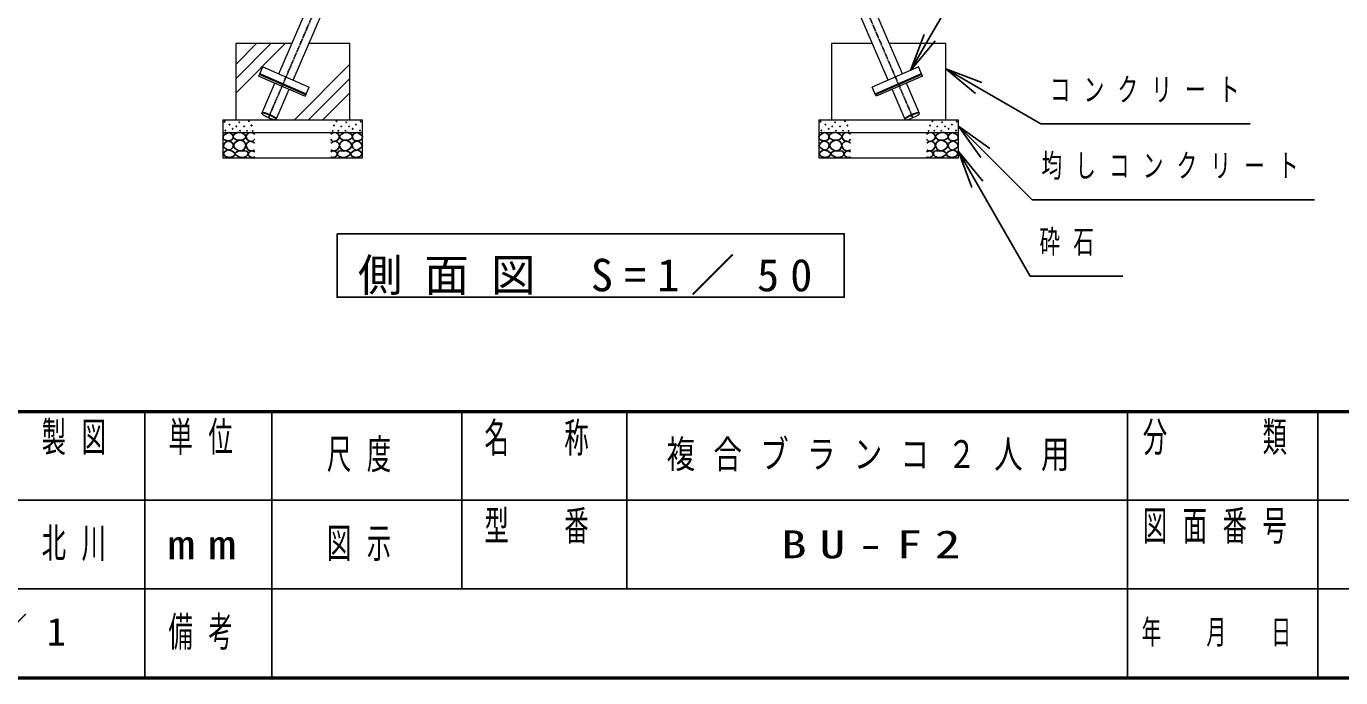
# Model space of a CAD drawing. Units: millimetres, scale not verified, with parts at other scales. Extents: x -19540 to 0, y -2390 to 13350.
# Drawn here: x -11093 to -5909, y 0 to 2568 of the extents above; entities that cross this region are included whole.
import ezdxf

# ---------------------------------------------------------------- set-up
doc = ezdxf.new("R2010")
doc.units = ezdxf.units.MM
doc.linetypes.add('USER2', pattern=[6, 3, -1, 1, -1])
for name, color, linetype, lineweight in [('A3図枠', 7, 'Continuous', 25), ('線', 2, 'Continuous', 25), ('補助', 2, 'Continuous', 25)]:
    doc.layers.add(name, color=color, linetype=linetype, lineweight=lineweight)
doc.layers.add('図面プロファイル', color=7, linetype='Continuous')
doc.styles.add('ＭＳ ゴシック', font='')
doc.styles.get('ＭＳ ゴシック').set_extended_font_data('MS Gothic')

msp = doc.modelspace()

# ---------------------------------------------------------------- linework, layer by layer
at = {"layer": 'A3図枠', "lineweight": 50}
for p, q in [((-19250, 1050), (0, 1050)), ((-19250, 0), (0, 0))]:
    msp.add_line(p, q, dxfattribs=at)
at = {"layer": 'A3図枠', "color": 211}
for p, q in [((-10625, 1050), (-10625, 0)), ((-10125, 1050), (-10125, 350)), ((-9375, 1050), (-9375, 350)), ((-6750, 1050), (-6750, 0)), ((-9375, 700), (-3500, 700)), ((-12125, 350), (0, 350))]:
    msp.add_line(p, q, dxfattribs=at)
at = {"layer": 'A3図枠'}
for p, q in [((-8725, 1050), (-8725, 350)), ((-6000, 1050), (-6000, 0)), ((-12125, 700), (-9375, 700)), ((-10125, 350), (-10125, 0))]:
    msp.add_line(p, q, dxfattribs=at)
at = {"layer": '線', "color": 20, "linetype": 'USER2'}
for p, q in [((-10135.74, 2212.909), (-8892.286, 5097.8)), ((-7598.831, 2212.909), (-8842.286, 5097.8)), ((-10135.74, 2212.909), (-10137.819, 2208.085)), ((-7598.831, 2212.909), (-7596.752, 2208.085))]:
    msp.add_line(p, q, dxfattribs=at)
at = {"layer": '線', "color": 7, "lineweight": 13}
for p, q in [((-10096.594, 2380.155), (-8970.044, 4993.821)), ((-7637.978, 2380.155), (-8764.528, 4993.821)), ((-10041.035, 2356.208), (-8914.485, 4969.874)), ((-7693.537, 2356.208), (-8820.087, 4969.874)), ((-10267.286, 2500), (-10267.286, 2200)), ((-10044.938, 2500), (-10267.286, 2500)), ((-9817.286, 2500), (-9979.057, 2500)), ((-9817.286, 2200), (-9817.286, 2500)), ((-7917.286, 2500), (-7917.286, 2200)), ((-7755.514, 2500), (-7917.286, 2500)), ((-7467.286, 2500), (-7689.634, 2500)), ((-7467.286, 2200), (-7467.286, 2500)), ((-10176.32, 2371.401), (-10160.647, 2407.763)), ((-10160.647, 2407.763), (-9976.982, 2328.599)), ((-7573.924, 2407.763), (-7757.59, 2328.599)), ((-7558.251, 2371.401), (-7573.924, 2407.763)), ((-10176.32, 2371.401), (-9992.655, 2292.237)), ((-10173.571, 2377.779), (-9989.905, 2298.615)), ((-10163.52, 2224.882), (-10112.267, 2343.792)), ((-7561.001, 2377.779), (-7744.666, 2298.615)), ((-7558.251, 2371.401), (-7741.917, 2292.237)), ((-7571.052, 2224.882), (-7622.305, 2343.792)), ((-10107.961, 2200.935), (-10056.708, 2319.845)), ((-9992.655, 2292.237), (-9976.982, 2328.599)), ((-7741.917, 2292.237), (-7757.59, 2328.599)), ((-7626.611, 2200.935), (-7677.864, 2319.845)), ((-10317.286, 2200), (-10317.286, 2050)), ((-10317.286, 2200), (-9767.286, 2200)), ((-9767.286, 2050), (-9767.286, 2200)), ((-7967.286, 2200), (-7967.286, 2050)), ((-7967.286, 2200), (-7417.286, 2200)), ((-7417.286, 2050), (-7417.286, 2200)), ((-10317.286, 2150), (-9767.286, 2150)), ((-7967.286, 2150), (-7417.286, 2150)), ((-10317.286, 2050), (-9767.286, 2050)), ((-7967.286, 2050), (-7417.286, 2050))]:
    msp.add_line(p, q, dxfattribs=at)
at = {"layer": '線'}
for p, q in [((-10172.527, 2380.202), (-9988.861, 2301.037)), ((-7562.045, 2380.202), (-7745.71, 2301.037))]:
    msp.add_line(p, q, dxfattribs=at)
for centre, major_axis, start_param, end_param in [((-10134.961, 2214.718), (27.779, -11.974), 6.28318531, 9.42477796), ((-7599.611, 2214.718), (-27.779, -11.974), 3.14159265, 6.28318531)]:
    msp.add_ellipse(centre, major_axis=major_axis, ratio=0.173648, start_param=start_param, end_param=end_param, dxfattribs=at)
at = {"layer": '線', "color": 7, "lineweight": 13}
for centre, major_axis, start_param, end_param in [((-10135.74, 2212.909), (27.779, -11.974), 3.14159265, 6.28318531), ((-10135.74, 2212.909), (27.779, -11.974), 6.28318531, 9.42477796), ((-7598.831, 2212.909), (-27.779, -11.974), 3.14159265, 6.28318531), ((-7598.831, 2212.909), (-27.779, -11.974), 6.28318531, 9.42477796)]:
    msp.add_ellipse(centre, major_axis=major_axis, ratio=0.173648, start_param=start_param, end_param=end_param, dxfattribs=at)
at = {"layer": '補助'}
for p, q in [((-7530.951, 2523.863), (-7238.882, 3029.742)), ((-7552.602, 2536.363), (-7605.951, 2393.959)), ((-7605.951, 2393.959), (-7530.951, 2523.863)), ((-7509.3, 2511.363), (-7605.951, 2393.959)), ((-7349.882, 2303.349), (-7467.286, 2400)), ((-7324.882, 2346.651), (-7467.286, 2400)), ((-7467.286, 2400), (-7337.382, 2325)), ((-7337.382, 2325), (-7092.505, 2183.62)), ((-7092.505, 2183.62), (-7042.505, 2183.62)), ((-7042.505, 2183.62), (-6265.916, 2183.62)), ((-7328.897, 2051.256), (-7417.286, 2175)), ((-7293.542, 2086.612), (-7417.286, 2175)), ((-7417.286, 2175), (-7311.22, 2068.934)), ((-7363.936, 1932.596), (-7417.286, 2075)), ((-7320.635, 1957.596), (-7417.286, 2075)), ((-7417.286, 2075), (-7342.286, 1945.096)), ((-7311.22, 2068.934), (-7125.906, 1883.62)), ((-7342.286, 1945.096), (-7133.588, 1583.62)), ((-7125.906, 1883.62), (-7075.906, 1883.62)), ((-7075.906, 1883.62), (-6013.001, 1883.62)), ((-7133.588, 1583.62), (-7083.588, 1583.62)), ((-7083.588, 1583.62), (-6769.213, 1583.62))]:
    msp.add_line(p, q, dxfattribs=at)
at = {"layer": '補助', "lineweight": 13}
for p, q in [((-10267.286, 2305.073), (-10072.359, 2500)), ((-10267.286, 2361.199), (-10128.485, 2500)), ((-10267.286, 2417.326), (-10184.612, 2500)), ((-10035.599, 2200), (-9817.286, 2418.313)), ((-9979.472, 2200), (-9817.286, 2362.187)), ((-9923.346, 2200), (-9817.286, 2306.06))]:
    msp.add_line(p, q, dxfattribs=at)
at = {"layer": '補助'}
for points in [[(-10294.837, 2149.402), (-10301.299, 2146.862), (-10307.511, 2143.382), (-10313.369, 2139.344), (-10317.017, 2133.877), (-10316.005, 2126.294), (-10310.997, 2119.935), (-10304.131, 2117.345), (-10296.422, 2117.084), (-10288.809, 2117.688), (-10282.48, 2120.252), (-10278.727, 2125.538), (-10277.41, 2131.976), (-10278.259, 2137.181), (-10281.213, 2142.115), (-10287.372, 2146.942)], [(-10255.413, 2149.493), (-10260.317, 2148.876), (-10265.955, 2146.79), (-10273.926, 2141.002), (-10277.578, 2134.086), (-10276.703, 2130.124), (-10272.982, 2125.707), (-10263.491, 2120.934), (-10253.521, 2119.49), (-10246.171, 2119.318), (-10238.655, 2120.842), (-10231.056, 2125.456), (-10227.302, 2131.653), (-10228.271, 2136.306), (-10232.979, 2141.654), (-10243.647, 2147.861)], [(-9829.158, 2149.493), (-9824.254, 2148.876), (-9818.617, 2146.79), (-9810.646, 2141.002), (-9806.994, 2134.086), (-9807.869, 2130.124), (-9811.589, 2125.707), (-9821.08, 2120.934), (-9831.05, 2119.49), (-9838.401, 2119.318), (-9845.917, 2120.842), (-9853.516, 2125.456), (-9857.269, 2131.653), (-9856.3, 2136.306), (-9851.593, 2141.654), (-9840.925, 2147.861)], [(-9789.734, 2149.402), (-9783.272, 2146.862), (-9777.061, 2143.382), (-9771.202, 2139.344), (-9767.555, 2133.877), (-9768.567, 2126.294), (-9773.575, 2119.935), (-9780.441, 2117.345), (-9788.15, 2117.084), (-9795.762, 2117.688), (-9802.092, 2120.252), (-9805.844, 2125.538), (-9807.161, 2131.976), (-9806.313, 2137.181), (-9803.359, 2142.115), (-9797.199, 2146.942)], [(-7944.837, 2149.402), (-7951.299, 2146.862), (-7957.511, 2143.382), (-7963.369, 2139.344), (-7967.017, 2133.877), (-7966.005, 2126.294), (-7960.997, 2119.935), (-7954.131, 2117.345), (-7946.422, 2117.084), (-7938.809, 2117.688), (-7932.48, 2120.252), (-7928.727, 2125.538), (-7927.41, 2131.976), (-7928.259, 2137.181), (-7931.213, 2142.115), (-7937.372, 2146.942)], [(-7905.413, 2149.493), (-7910.317, 2148.876), (-7915.955, 2146.79), (-7923.926, 2141.002), (-7927.578, 2134.086), (-7926.703, 2130.124), (-7922.982, 2125.707), (-7913.491, 2120.934), (-7903.521, 2119.49), (-7896.171, 2119.318), (-7888.655, 2120.842), (-7881.056, 2125.456), (-7877.302, 2131.653), (-7878.271, 2136.306), (-7882.979, 2141.654), (-7893.647, 2147.861)], [(-7479.158, 2149.493), (-7474.254, 2148.876), (-7468.617, 2146.79), (-7460.646, 2141.002), (-7456.994, 2134.086), (-7457.869, 2130.124), (-7461.589, 2125.707), (-7471.08, 2120.934), (-7481.05, 2119.49), (-7488.401, 2119.318), (-7495.917, 2120.842), (-7503.516, 2125.456), (-7507.269, 2131.653), (-7506.3, 2136.306), (-7501.593, 2141.654), (-7490.925, 2147.861)], [(-7439.734, 2149.402), (-7433.272, 2146.862), (-7427.061, 2143.382), (-7421.202, 2139.344), (-7417.555, 2133.877), (-7418.567, 2126.294), (-7423.575, 2119.935), (-7430.441, 2117.345), (-7438.15, 2117.084), (-7445.762, 2117.688), (-7452.092, 2120.252), (-7455.844, 2125.538), (-7457.161, 2131.976), (-7456.313, 2137.181), (-7453.359, 2142.115), (-7447.199, 2146.942)], [(-10297.372, 2116.45), (-10302.701, 2113.657), (-10308.145, 2109.479), (-10314.593, 2102.659), (-10317.017, 2095.855), (-10313.389, 2091.027), (-10306.877, 2086.666), (-10300.24, 2082.379), (-10293.57, 2080.329), (-10285.925, 2082.776), (-10279.628, 2089.201), (-10276.522, 2097.478), (-10278.044, 2105.994), (-10286.202, 2113.245)], [(-10298.191, 2080.517), (-10309.51, 2074.498), (-10316.321, 2065.683), (-10307.835, 2054.413), (-10289.4, 2050.299), (-10275.046, 2056.41), (-10269.621, 2066.782), (-10280.403, 2075.89)], [(-10268.117, 2085.163), (-10255.528, 2078.307), (-10242.169, 2077.324), (-10231.885, 2084.778), (-10227.032, 2096.515), (-10229.313, 2107.293), (-10236.222, 2115.436), (-10245.047, 2118.869), (-10256.224, 2117.598), (-10269.978, 2109.543), (-10275.955, 2098.678), (-10273.32, 2091.484)], [(-10241.088, 2076.373), (-10248.622, 2076.999), (-10256.765, 2075.562), (-10265.692, 2071.504), (-10270.009, 2066.102), (-10267.322, 2061.419), (-10261.36, 2056.912), (-10254.881, 2053.068), (-10247.574, 2050.695), (-10235.726, 2050.928), (-10225.41, 2055.02), (-10220.707, 2059.827), (-10218.653, 2065.561), (-10219.713, 2070.709), (-10223.788, 2075.292), (-10232.187, 2077.832)], [(-9843.484, 2076.373), (-9835.949, 2076.999), (-9827.807, 2075.562), (-9818.879, 2071.504), (-9814.562, 2066.102), (-9817.249, 2061.419), (-9823.212, 2056.912), (-9829.691, 2053.068), (-9836.997, 2050.695), (-9848.846, 2050.928), (-9859.161, 2055.02), (-9863.865, 2059.827), (-9865.919, 2065.561), (-9864.859, 2070.709), (-9860.783, 2075.292), (-9852.385, 2077.832)], [(-9816.454, 2085.163), (-9829.044, 2078.307), (-9842.403, 2077.324), (-9852.687, 2084.778), (-9857.539, 2096.515), (-9855.259, 2107.293), (-9848.35, 2115.436), (-9839.525, 2118.869), (-9828.348, 2117.598), (-9814.593, 2109.543), (-9808.616, 2098.678), (-9811.252, 2091.484)], [(-9786.381, 2080.517), (-9775.061, 2074.498), (-9768.25, 2065.683), (-9776.736, 2054.413), (-9795.171, 2050.299), (-9809.525, 2056.41), (-9814.951, 2066.782), (-9804.169, 2075.89)], [(-9787.2, 2116.45), (-9781.871, 2113.657), (-9776.427, 2109.479), (-9769.978, 2102.659), (-9767.555, 2095.855), (-9771.183, 2091.027), (-9777.694, 2086.666), (-9784.332, 2082.379), (-9791.002, 2080.329), (-9798.646, 2082.776), (-9804.943, 2089.201), (-9808.049, 2097.478), (-9806.527, 2105.994), (-9798.369, 2113.245)], [(-7947.372, 2116.45), (-7952.701, 2113.657), (-7958.145, 2109.479), (-7964.593, 2102.659), (-7967.017, 2095.855), (-7963.389, 2091.027), (-7956.877, 2086.666), (-7950.24, 2082.379), (-7943.57, 2080.329), (-7935.925, 2082.776), (-7929.628, 2089.201), (-7926.522, 2097.478), (-7928.044, 2105.994), (-7936.202, 2113.245)], [(-7948.191, 2080.517), (-7959.51, 2074.498), (-7966.321, 2065.683), (-7957.835, 2054.413), (-7939.4, 2050.299), (-7925.046, 2056.41), (-7919.621, 2066.782), (-7930.403, 2075.89)], [(-7918.117, 2085.163), (-7905.528, 2078.307), (-7892.169, 2077.324), (-7881.885, 2084.778), (-7877.032, 2096.515), (-7879.313, 2107.293), (-7886.222, 2115.436), (-7895.047, 2118.869), (-7906.224, 2117.598), (-7919.978, 2109.543), (-7925.955, 2098.678), (-7923.32, 2091.484)], [(-7891.088, 2076.373), (-7898.622, 2076.999), (-7906.765, 2075.562), (-7915.692, 2071.504), (-7920.009, 2066.102), (-7917.322, 2061.419), (-7911.36, 2056.912), (-7904.881, 2053.068), (-7897.574, 2050.695), (-7885.726, 2050.928), (-7875.41, 2055.02), (-7870.707, 2059.827), (-7868.653, 2065.561), (-7869.713, 2070.709), (-7873.788, 2075.292), (-7882.187, 2077.832)], [(-7493.484, 2076.373), (-7485.949, 2076.999), (-7477.807, 2075.562), (-7468.879, 2071.504), (-7464.562, 2066.102), (-7467.249, 2061.419), (-7473.212, 2056.912), (-7479.691, 2053.068), (-7486.997, 2050.695), (-7498.846, 2050.928), (-7509.161, 2055.02), (-7513.865, 2059.827), (-7515.919, 2065.561), (-7514.859, 2070.709), (-7510.783, 2075.292), (-7502.385, 2077.832)], [(-7466.454, 2085.163), (-7479.044, 2078.307), (-7492.403, 2077.324), (-7502.687, 2084.778), (-7507.539, 2096.515), (-7505.259, 2107.293), (-7498.35, 2115.436), (-7489.525, 2118.869), (-7478.348, 2117.598), (-7464.593, 2109.543), (-7458.616, 2098.678), (-7461.252, 2091.484)], [(-7436.381, 2080.517), (-7425.061, 2074.498), (-7418.25, 2065.683), (-7426.736, 2054.413), (-7445.171, 2050.299), (-7459.525, 2056.41), (-7464.951, 2066.782), (-7454.169, 2075.89)], [(-7437.2, 2116.45), (-7431.871, 2113.657), (-7426.427, 2109.479), (-7419.978, 2102.659), (-7417.555, 2095.855), (-7421.183, 2091.027), (-7427.694, 2086.666), (-7434.332, 2082.379), (-7441.002, 2080.329), (-7448.646, 2082.776), (-7454.943, 2089.201), (-7458.049, 2097.478), (-7456.527, 2105.994), (-7448.369, 2113.245)], [(-9867.286, 1750), (-9867.286, 1500), (-7867.286, 1500), (-7867.286, 1750)]]:
    msp.add_lwpolyline(points, close=True, dxfattribs=at)
for points in [[(-10192.286, 2143.299), (-10200.713, 2148.154), (-10209.396, 2149.636), (-10215.015, 2147.948), (-10220.168, 2144.249), (-10224.64, 2138.941), (-10226.506, 2132.209), (-10222.838, 2123.439), (-10214.782, 2117), (-10206.483, 2114.621), (-10199.257, 2115.733), (-10195.206, 2119.109), (-10192.286, 2123.654)], [(-9892.286, 2143.299), (-9883.859, 2148.154), (-9875.176, 2149.636), (-9869.556, 2147.948), (-9864.403, 2144.249), (-9859.931, 2138.941), (-9858.066, 2132.209), (-9861.734, 2123.439), (-9869.789, 2117), (-9878.088, 2114.621), (-9885.315, 2115.733), (-9889.365, 2119.109), (-9892.286, 2123.654)], [(-7842.286, 2143.299), (-7850.713, 2148.154), (-7859.396, 2149.636), (-7865.015, 2147.948), (-7870.168, 2144.249), (-7874.64, 2138.941), (-7876.506, 2132.209), (-7872.838, 2123.439), (-7864.782, 2117), (-7856.483, 2114.621), (-7849.257, 2115.733), (-7845.206, 2119.109), (-7842.286, 2123.654)], [(-7542.286, 2143.299), (-7533.859, 2148.154), (-7525.176, 2149.636), (-7519.556, 2147.948), (-7514.403, 2144.249), (-7509.931, 2138.941), (-7508.066, 2132.209), (-7511.734, 2123.439), (-7519.789, 2117), (-7528.088, 2114.621), (-7535.315, 2115.733), (-7539.365, 2119.109), (-7542.286, 2123.654)], [(-10192.603, 2107.178), (-10199.743, 2112.64), (-10207.811, 2115.099), (-10214.517, 2113.875), (-10220.485, 2110.03), (-10224.878, 2104.249), (-10226.506, 2097.039), (-10223.842, 2088.431), (-10217.634, 2081.513), (-10209.994, 2077.642), (-10202.425, 2076.761), (-10197.271, 2078.2), (-10192.603, 2080.88)], [(-10192.286, 2072.642), (-10198.304, 2075.96), (-10205.593, 2076.761), (-10214.31, 2072.427), (-10218.584, 2065.671), (-10217.972, 2062.001), (-10215.099, 2057.75), (-10207.936, 2052.278), (-10200.524, 2050.462), (-10196.227, 2051.514), (-10192.286, 2053.631)], [(-9892.286, 2072.642), (-9886.268, 2075.96), (-9878.978, 2076.761), (-9870.262, 2072.427), (-9865.988, 2065.671), (-9866.6, 2062.001), (-9869.473, 2057.75), (-9876.635, 2052.278), (-9884.048, 2050.462), (-9888.344, 2051.514), (-9892.286, 2053.631)], [(-9891.969, 2107.178), (-9884.828, 2112.64), (-9876.76, 2115.099), (-9870.055, 2113.875), (-9864.086, 2110.03), (-9859.694, 2104.249), (-9858.066, 2097.039), (-9860.73, 2088.431), (-9866.938, 2081.513), (-9874.577, 2077.642), (-9882.147, 2076.761), (-9887.3, 2078.2), (-9891.969, 2080.88)], [(-7842.603, 2107.178), (-7849.743, 2112.64), (-7857.811, 2115.099), (-7864.517, 2113.875), (-7870.485, 2110.03), (-7874.878, 2104.249), (-7876.506, 2097.039), (-7873.842, 2088.431), (-7867.634, 2081.513), (-7859.994, 2077.642), (-7852.425, 2076.761), (-7847.271, 2078.2), (-7842.603, 2080.88)], [(-7842.286, 2072.642), (-7848.304, 2075.96), (-7855.593, 2076.761), (-7864.31, 2072.427), (-7868.584, 2065.671), (-7867.972, 2062.001), (-7865.099, 2057.75), (-7857.936, 2052.278), (-7850.524, 2050.462), (-7846.227, 2051.514), (-7842.286, 2053.631)], [(-7542.286, 2072.642), (-7536.268, 2075.96), (-7528.978, 2076.761), (-7520.262, 2072.427), (-7515.988, 2065.671), (-7516.6, 2062.001), (-7519.473, 2057.75), (-7526.635, 2052.278), (-7534.048, 2050.462), (-7538.344, 2051.514), (-7542.286, 2053.631)], [(-7541.969, 2107.178), (-7534.828, 2112.64), (-7526.76, 2115.099), (-7520.055, 2113.875), (-7514.086, 2110.03), (-7509.694, 2104.249), (-7508.066, 2097.039), (-7510.73, 2088.431), (-7516.938, 2081.513), (-7524.577, 2077.642), (-7532.147, 2076.761), (-7537.3, 2078.2), (-7541.969, 2080.88)]]:
    msp.add_lwpolyline(points, dxfattribs=at)
for centre in [(-10310.679, 2192.177), (-10291.669, 2180.77), (-10253.33, 2189.959), (-10214.869, 2194.091), (-10204.868, 2177.063), (-9879.703, 2177.063), (-9869.703, 2194.091), (-9831.241, 2189.959), (-9792.903, 2180.77), (-9773.892, 2192.177), (-7960.679, 2192.177), (-7941.669, 2180.77), (-7903.33, 2189.959), (-7864.869, 2194.091), (-7854.868, 2177.063), (-7529.703, 2177.063), (-7519.703, 2194.091), (-7481.241, 2189.959), (-7442.903, 2180.77), (-7423.892, 2192.177), (-10307.511, 2157.323), (-10278.678, 2163.977), (-10264.736, 2173.483), (-10249.844, 2156.373), (-10233.79, 2173.549), (-10222.167, 2156.521), (-10200.002, 2155.98), (-9884.569, 2155.98), (-9862.405, 2156.521), (-9850.782, 2173.549), (-9834.727, 2156.373), (-9819.835, 2173.483), (-9805.894, 2163.977), (-9777.061, 2157.323), (-7957.511, 2157.323), (-7928.678, 2163.977), (-7914.736, 2173.483), (-7899.844, 2156.373), (-7883.79, 2173.549), (-7872.167, 2156.521), (-7850.002, 2155.98), (-7534.569, 2155.98), (-7512.405, 2156.521), (-7500.782, 2173.549), (-7484.727, 2156.373), (-7469.835, 2173.483), (-7455.894, 2163.977), (-7427.061, 2157.323)]:
    msp.add_circle(centre, 1, dxfattribs=at)

# ---------------------------------------------------------------- texts
at = {"layer": 'A3図枠', "color": 4, "style": 'ＭＳ ゴシック'}
for s, insert, char_height, attachment_point in [('\\T1.64;\\W0.6;製図', (-10875, 1008.333), 117.3, 2), ('\\T1.64;\\W0.6;単位', (-10375, 1008.333), 117.3, 2), ('\\T1.64;\\W0.6;名\u3000称', (-9050, 1005.138), 117.3, 2), ('\\T1.64;\\W0.6;分\u3000\u3000類', (-6375, 1008.333), 117.3, 2), ('\\T1.64;\\W0.6;尺度', (-9750, 875), 117.3, 5), ('\\T1.64;\\W0.6;型\u3000番', (-9050, 658.333), 117.3, 2), ('\\T1.64;\\W0.6;図面番号', (-6375, 658.333), 117.3, 2), ('\\T1.64;\\W0.6;図示', (-9750, 525), 117.3, 5), ('\\T1.5;\\W1.35;mm', (-10375, 525), 117.3, 5), ('\\T1.64;\\W0.6;備考', (-10375, 175), 117.3, 5), ('\\T1.64;\\W0.6;年\u3000月\u3000日', (-6375, 175), 95.31, 5)]:
    msp.add_mtext(s, dxfattribs=dict(at, insert=insert, char_height=char_height, attachment_point=attachment_point))
at = {"layer": '図面プロファイル', "attachment_point": 5, "style": 'ＭＳ ゴシック'}
for s, insert, char_height in [('\\T1.64;\\W0.75;複合ブランコ２人用', (-7737.5, 875), 110), ('\\T1.64;\\W0.6;北川', (-10875, 525), 117.3), ('\\T1.5;\\W1.35;BU-F2', (-7737.5, 525), 110), ('\\T1.5;1／1', (-11125, 175), 110)]:
    msp.add_mtext(s, dxfattribs=dict(at, insert=insert, char_height=char_height))
at = {"layer": '補助', "style": 'ＭＳ ゴシック'}
for s, insert, char_height, attachment_point in [('\\T1.64;\\W0.65;コンクリート', (-7056.255, 2364.87), 91.64, 1), ('\\T1.64;\\W0.65;均しコンクリート', (-7089.656, 2064.87), 91.64, 1), ('\\T1.64;\\W0.65;砕石', (-7097.338, 1764.87), 91.64, 1), ('\\T1.5;側面図\\~S=1／50', (-8867.286, 1508.333), 128.3, 8)]:
    msp.add_mtext(s, dxfattribs=dict(at, insert=insert, char_height=char_height, attachment_point=attachment_point))

doc.saveas('drawing.dxf')
